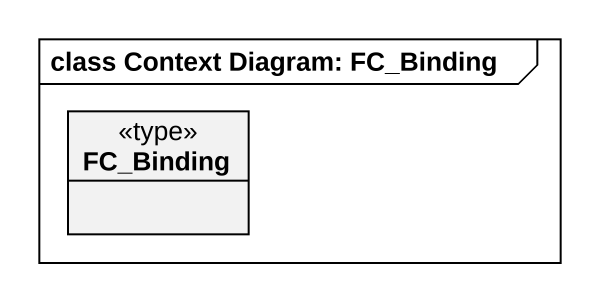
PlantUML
@startuml
mainframe class Context Diagram: FC_Binding
hide circle
hide empty members
class FC_Binding <<type>>
@enduml
